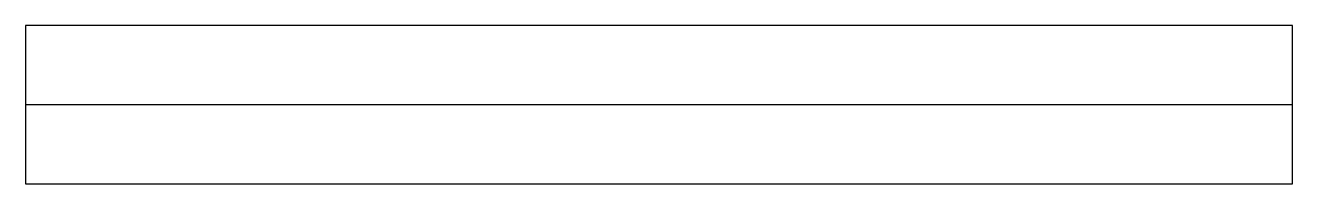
# Model space of a CAD drawing. Extents: x 0 to 1200, y 0 to 150.
import ezdxf

# ---------------------------------------------------------------- set-up
doc = ezdxf.new("R2010")
doc.units = 0
doc.layers.get('0').update_dxf_attribs({"linetype": 'CONTINUOUS'})

msp = doc.modelspace()

# ---------------------------------------------------------------- linework, layer by layer
msp.add_line((0, 75), (1200, 75))
msp.add_lwpolyline([(0, 0), (1200, 0), (1200, 150), (0, 150)], close=True)

doc.saveas('drawing.dxf')
